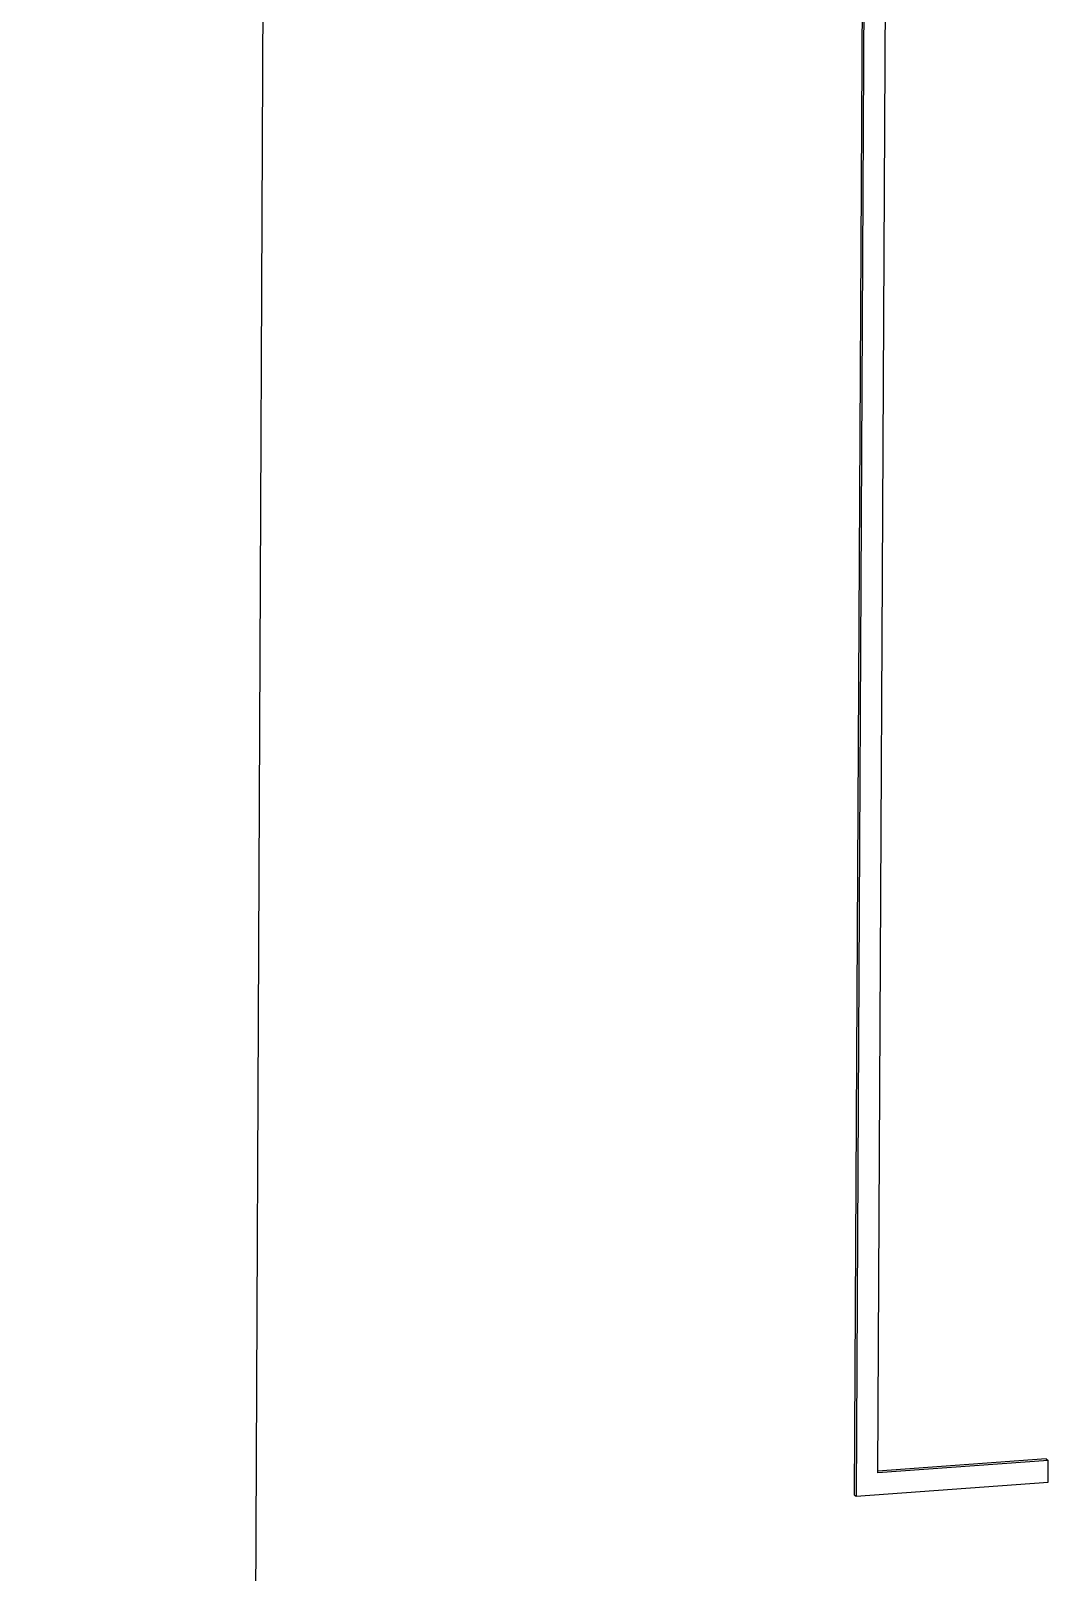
# Model space of a CAD drawing. Header units: millimetres. Extents: x 974 to 5700, y -47 to 3256.
# Drawn here: x 2602.79 to 2617.88, y 1186.66 to 1209.52 of the extents above; entities that cross this region are included whole.
import ezdxf

# ---------------------------------------------------------------- set-up
doc = ezdxf.new("R2010")
doc.units = ezdxf.units.MM
doc.header["$MEASUREMENT"] = 0
doc.layers.add('Domyslna', color=7, linetype='Continuous', true_color=0x000000)
doc.layers.add('Utwórz2D linie widoczne', color=7, linetype='Continuous', true_color=0x000000)

msp = doc.modelspace()

# ---------------------------------------------------------------- linework, layer by layer
at = {"layer": 'Domyslna'}
msp.add_line((2606.339, 1234.642), (2602.786, 456.559), dxfattribs=at)
at = {"layer": 'Utwórz2D linie widoczne'}
for p, q in [((2615.19, 1224.224), (2615.002, 1187.812)), ((2615.218, 1224.203), (2615.031, 1187.79)), ((2615.351, 1188.138), (2615.536, 1223.9)), ((2617.85, 1188.344), (2615.351, 1188.162)), ((2617.878, 1188.323), (2615.351, 1188.138)), ((2617.85, 1188.344), (2617.878, 1188.323)), ((2617.877, 1187.999), (2617.878, 1188.323)), ((2615.031, 1187.79), (2617.877, 1187.999)), ((2615.002, 1187.812), (2615.031, 1187.79))]:
    msp.add_line(p, q, dxfattribs=at)

doc.saveas('drawing.dxf')
